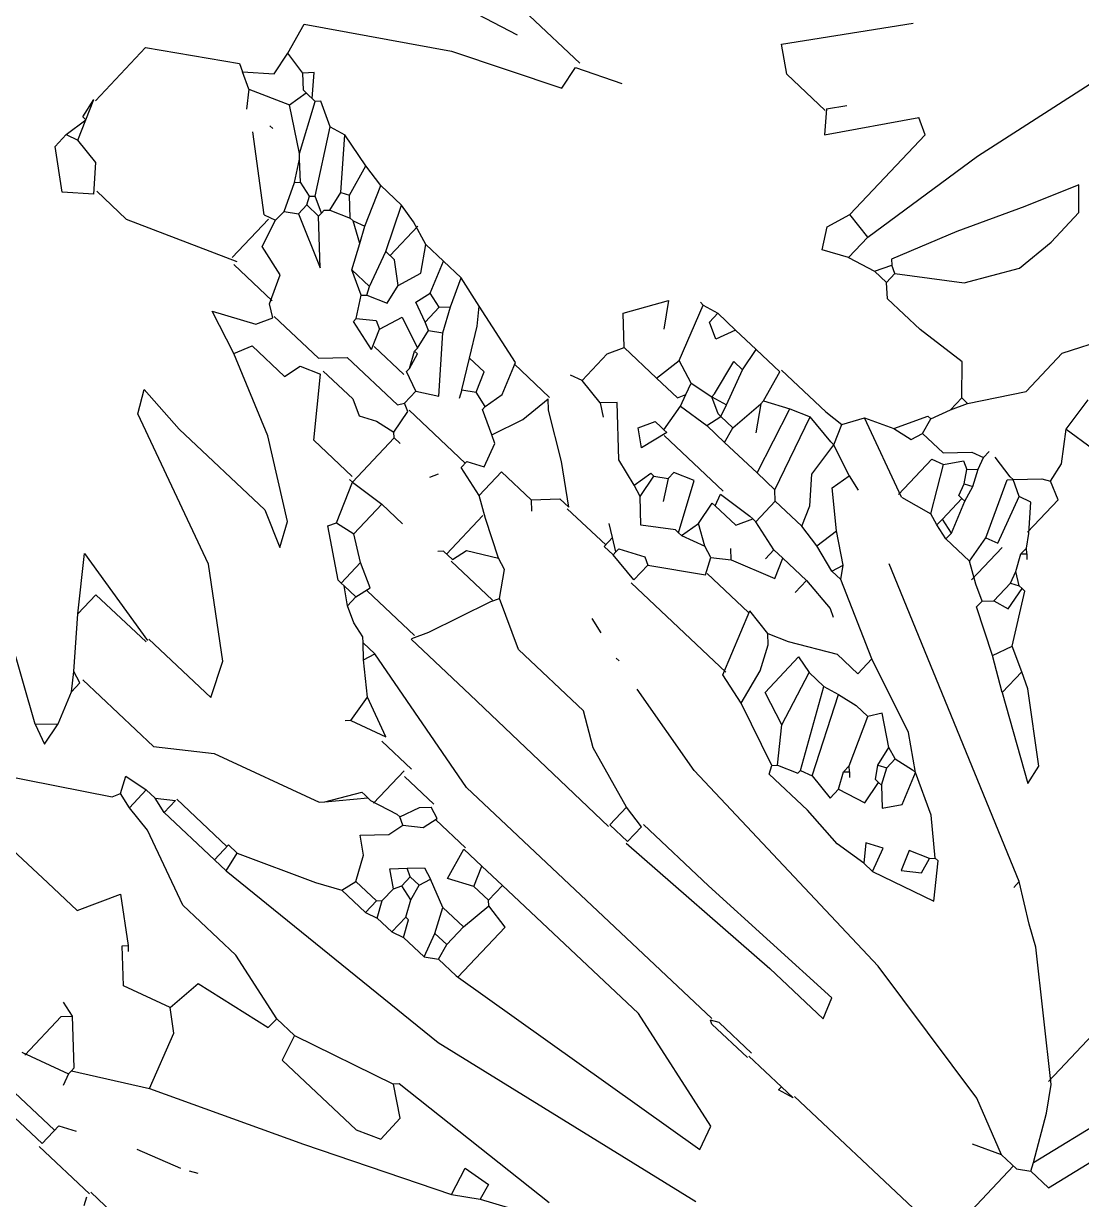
# Model space of a CAD drawing. Header units: metres. Extents: x 1769 to 3632, y 809 to 2652.
# Drawn here: x 2678.9239 to 2679.1363, y 1867.8553 to 1868.0913 of the extents above; entities that cross this region are included whole.
import ezdxf

# ---------------------------------------------------------------- set-up
doc = ezdxf.new("R2010")
doc.units = ezdxf.units.M
doc.header["$LTSCALE"] = 10
for name, color, linetype in [('A-GLAZ', 150, 'Continuous'), ('AG-FP-01$0$A-DOOR-1', 1, 'Continuous'), ('L-PLNT', 66, 'Continuous')]:
    doc.layers.add(name, color=color, linetype=linetype)
doc.styles.add('AG-FP-01$0$spa-fp01$0$WATG_Default', font='SIMPLEX.SHX', dxfattribs={"width": 0.8})

# ---------------------------------------------------------------- blocks, each defined once
blk = doc.blocks.new('GARRA DE LEON')
at = {"layer": 'L-PLNT', "color": 65, "linetype": 'Continuous'}
for p, q in [((1271.4549, 334.7153), (1271.5088, 334.9306)), ((1271.2313, 334.6615), (1271.3141, 334.7691)), ((1271.5502, 334.765), (1271.5253, 334.7112)), ((1271.5698, 334.7443), (1271.5502, 334.765)), ((1271.5698, 334.7029), (1271.5698, 334.7443)), ((1271.4301, 334.5786), (1271.4549, 334.7153)), ((1271.5253, 334.7112), (1271.4922, 334.6449)), ((1271.6558, 334.6283), (1271.6992, 334.707)), ((1271.3265, 334.6242), (1271.3845, 334.7029)), ((1271.4011, 334.6946), (1271.3845, 334.7029)), ((1271.4011, 334.6946), (1271.3845, 334.7029)), ((1271.4011, 334.5828), (1271.4011, 334.6946)), ((1271.5647, 334.6615), (1271.5698, 334.7029)), ((1271.2561, 334.6428), (1271.2313, 334.6615)), ((1271.31, 334.6449), (1271.3224, 334.6615)), ((1271.5336, 334.6118), (1271.5647, 334.6615)), ((1271.31, 334.6428), (1271.2561, 334.6428)), ((1271.31, 334.6449), (1271.3265, 334.6242)), ((1271.4922, 334.6449), (1271.4632, 334.5786)), ((1271.6558, 334.5745), (1271.6558, 334.6283)), ((1271.4756, 334.5704), (1271.5336, 334.6118)), ((1271.7117, 334.5745), (1271.7076, 334.6118)), ((1271.3928, 334.5579), (1271.4011, 334.5828)), ((1271.4301, 334.5786), (1271.4011, 334.5828)), ((1271.4301, 334.5497), (1271.4301, 334.5786)), ((1271.4591, 334.5579), (1271.4674, 334.5745)), ((1271.4632, 334.5786), (1271.4674, 334.5745)), ((1271.4756, 334.5704), (1271.4674, 334.5745)), ((1271.6206, 334.5248), (1271.6558, 334.5745)), ((1271.7117, 334.5745), (1271.7448, 334.5786)), ((1271.7324, 334.5455), (1271.7117, 334.5745)), ((1271.4756, 334.5579), (1271.4756, 334.5704)), ((1271.4052, 334.5372), (1271.3928, 334.5579)), ((1271.4301, 334.5497), (1271.4052, 334.5372)), ((1271.4301, 334.5497), (1271.4591, 334.5579)), ((1271.4756, 334.5579), (1271.4591, 334.5579)), ((1271.488, 334.5466), (1271.4756, 334.5579)), ((1271.5874, 334.5517), (1271.5336, 334.5466)), ((1271.6123, 334.5248), (1271.5874, 334.5517)), ((1271.5336, 334.5466), (1271.488, 334.5466)), ((1271.7365, 334.5248), (1271.7324, 334.5455)), ((1271.0946, 334.5), (1271.1402, 334.5207)), ((1271.6123, 334.5082), (1271.6206, 334.5248)), ((1271.6123, 334.5082), (1271.6123, 334.5248)), ((1271.6206, 334.5248), (1271.6123, 334.5248)), ((1271.7076, 334.5), (1271.7282, 334.5207)), ((1271.7282, 334.5207), (1271.7365, 334.5248)), ((1271.7552, 334.5165), (1271.7365, 334.5248)), ((1271.7552, 334.471), (1271.7552, 334.5165)), ((1271.0946, 334.5062), (1271.0242, 334.5062)), ((1271.604, 334.4875), (1271.6123, 334.5082)), ((1271.6703, 334.4958), (1271.6703, 334.5041)), ((1271.7034, 334.5), (1271.6786, 334.5041)), ((1271.0988, 334.4751), (1271.0946, 334.5)), ((1271.6371, 334.471), (1271.6578, 334.4917)), ((1271.6578, 334.4917), (1271.6703, 334.4958)), ((1271.6744, 334.4834), (1271.6703, 334.4958)), ((1271.7034, 334.4958), (1271.7076, 334.5)), ((1271.7076, 334.5), (1271.7034, 334.5)), ((1271.7282, 334.4378), (1271.7034, 334.4958)), ((1271.7241, 334.4917), (1271.7076, 334.5)), ((1271.7365, 334.4958), (1271.7241, 334.4917)), ((1271.7407, 334.442), (1271.7241, 334.4917)), ((1271.7572, 334.471), (1271.7365, 334.4958)), ((1270.8793, 334.442), (1271.0284, 334.4834)), ((1271.5833, 334.4544), (1271.5999, 334.4875)), ((1271.5999, 334.4875), (1271.604, 334.4875)), ((1271.6082, 334.471), (1271.604, 334.4875)), ((1271.6454, 334.4627), (1271.6578, 334.4793)), ((1271.6578, 334.4793), (1271.6661, 334.4751)), ((1271.6661, 334.4751), (1271.6744, 334.4834)), ((1271.6827, 334.4668), (1271.6744, 334.4834)), ((1270.9911, 334.4254), (1271.0988, 334.4751)), ((1271.604, 334.4586), (1271.6082, 334.471)), ((1271.6082, 334.471), (1271.6371, 334.471)), ((1271.6744, 334.4627), (1271.6661, 334.4751)), ((1271.6744, 334.4627), (1271.6827, 334.4668)), ((1271.6868, 334.4503), (1271.6827, 334.4668)), ((1271.7655, 334.4586), (1271.7572, 334.471)), ((1271.5543, 334.442), (1271.5833, 334.4544)), ((1271.5833, 334.4544), (1271.604, 334.4586)), ((1271.633, 334.4586), (1271.6454, 334.4627)), ((1271.633, 334.4089), (1271.633, 334.4586)), ((1271.6703, 334.4171), (1271.6454, 334.4627)), ((1271.6786, 334.4503), (1271.6744, 334.4627)), ((1271.7655, 334.4503), (1271.7655, 334.4586)), ((1271.7696, 334.4544), (1271.7655, 334.4586)), ((1271.7655, 334.4503), (1271.7696, 334.4544)), ((1271.7696, 334.4544), (1271.7738, 334.4503)), ((1271.5419, 334.4213), (1271.5543, 334.442)), ((1271.6371, 334.4089), (1271.5543, 334.442)), ((1271.6827, 334.4503), (1271.6786, 334.4503)), ((1271.6827, 334.4213), (1271.6827, 334.4503)), ((1271.6868, 334.4503), (1271.6827, 334.4503)), ((1271.6992, 334.4171), (1271.6868, 334.4503)), ((1271.7282, 334.4378), (1271.7407, 334.442)), ((1271.7469, 334.3964), (1271.7469, 334.442)), ((1271.7738, 334.4337), (1271.7655, 334.4503)), ((1271.7324, 334.4089), (1271.7282, 334.4378)), ((1271.778, 334.4213), (1271.7738, 334.4337)), ((1271.7862, 334.4254), (1271.7738, 334.4337)), ((1270.8627, 334.3426), (1270.9911, 334.4254)), ((1271.4591, 334.4192), (1271.5212, 334.4192)), ((1271.5212, 334.4192), (1271.5419, 334.4213)), ((1271.5502, 334.4006), (1271.5419, 334.4213)), ((1271.6992, 334.4171), (1271.6827, 334.4213)), ((1271.6827, 334.4171), (1271.6827, 334.4213)), ((1271.778, 334.4213), (1271.7862, 334.4254)), ((1271.778, 334.3964), (1271.778, 334.4213)), ((1271.7904, 334.4254), (1271.7862, 334.4254)), ((1271.7945, 334.4254), (1271.7904, 334.4254)), ((1271.7945, 334.4006), (1271.7904, 334.4254)), ((1271.8235, 334.3757), (1271.7945, 334.4254)), ((1271.3555, 334.413), (1271.3514, 334.413)), ((1271.3555, 334.413), (1271.3721, 334.4171)), ((1271.3763, 334.355), (1271.3555, 334.413)), ((1271.397, 334.4171), (1271.3721, 334.4171)), ((1271.3721, 334.4047), (1271.3721, 334.4171)), ((1271.397, 334.4171), (1271.3887, 334.3964)), ((1271.4259, 334.4171), (1271.397, 334.4171)), ((1271.4301, 334.3923), (1271.4259, 334.4171)), ((1271.4591, 334.4171), (1271.4259, 334.4171)), ((1271.4674, 334.384), (1271.4591, 334.4171)), ((1271.6371, 334.4089), (1271.6703, 334.4171)), ((1271.6827, 334.413), (1271.6703, 334.4171)), ((1271.6827, 334.413), (1271.6827, 334.4171)), ((1271.6992, 334.4089), (1271.6827, 334.413)), ((1271.6992, 334.4089), (1271.6992, 334.4171)), ((1271.7324, 334.4089), (1271.6992, 334.4089)), ((1271.7531, 334.3964), (1271.7324, 334.4089)), ((1271.3887, 334.3964), (1271.3721, 334.4047)), ((1271.4674, 334.384), (1271.4922, 334.3964)), ((1271.4922, 334.3964), (1271.5129, 334.4047)), ((1271.5129, 334.326), (1271.4922, 334.3964)), ((1271.5378, 334.326), (1271.5129, 334.4047)), ((1271.546, 334.4006), (1271.5129, 334.4047)), ((1271.5502, 334.4006), (1271.546, 334.4006)), ((1271.5543, 334.3633), (1271.5502, 334.4006)), ((1271.5833, 334.3882), (1271.5502, 334.4006)), ((1271.7696, 334.3882), (1271.7531, 334.3964)), ((1271.7696, 334.3882), (1271.778, 334.3964)), ((1271.778, 334.3964), (1271.7945, 334.4006)), ((1271.3017, 334.3509), (1271.3265, 334.3923)), ((1271.3265, 334.3923), (1271.3431, 334.3674)), ((1271.4259, 334.355), (1271.4177, 334.3923)), ((1271.4177, 334.3923), (1271.4301, 334.3923)), ((1271.4425, 334.355), (1271.4301, 334.3923)), ((1271.4674, 334.3799), (1271.4674, 334.384)), ((1271.5792, 334.3674), (1271.5833, 334.3882)), ((1271.5833, 334.3882), (1271.5999, 334.384)), ((1271.7696, 334.3799), (1271.7696, 334.3882)), ((1271.4632, 334.3426), (1271.4674, 334.3799)), ((1271.4674, 334.3799), (1271.4839, 334.355)), ((1271.8152, 334.355), (1271.7696, 334.3799)), ((1271.8152, 334.355), (1271.8235, 334.3757)), ((1271.8484, 334.3633), (1271.8235, 334.3757)), ((1271.575, 334.3385), (1271.5543, 334.3633)), ((1271.6123, 334.3385), (1271.5792, 334.3674)), ((1271.8649, 334.355), (1271.8484, 334.3633)), ((1271.8484, 334.3343), (1271.8484, 334.3633)), ((1271.3265, 334.326), (1271.3017, 334.3509)), ((1271.3721, 334.326), (1271.3763, 334.355)), ((1271.4011, 334.3467), (1271.3763, 334.355)), ((1271.4011, 334.3467), (1271.4259, 334.3509)), ((1271.4052, 334.3343), (1271.4011, 334.3467)), ((1271.4259, 334.3509), (1271.4425, 334.355)), ((1271.4259, 334.3509), (1271.4259, 334.355)), ((1271.4425, 334.3426), (1271.4259, 334.3509)), ((1271.4466, 334.3426), (1271.4425, 334.355)), ((1271.9933, 334.2059), (1271.6744, 334.3509)), ((1271.8484, 334.3343), (1271.8152, 334.355)), ((1271.927, 334.3053), (1271.8649, 334.355)), ((1270.871, 334.3095), (1270.8627, 334.3426)), ((1271.4011, 334.326), (1271.4052, 334.3343)), ((1271.4094, 334.3219), (1271.4052, 334.3343)), ((1271.4425, 334.326), (1271.4466, 334.3426)), ((1271.4466, 334.3426), (1271.4425, 334.3426)), ((1271.4632, 334.3426), (1271.4466, 334.3426)), ((1271.4674, 334.326), (1271.4632, 334.3426)), ((1271.5833, 334.3177), (1271.575, 334.3385)), ((1271.6082, 334.3136), (1271.6123, 334.3385)), ((1271.6413, 334.3177), (1271.6123, 334.3385)), ((1271.8484, 334.3343), (1271.9312, 334.2846)), ((1271.3183, 334.3095), (1271.3265, 334.326)), ((1271.3721, 334.326), (1271.3265, 334.326)), ((1271.3721, 334.326), (1271.4011, 334.326)), ((1271.4094, 334.3219), (1271.4425, 334.326)), ((1271.4135, 334.2929), (1271.4094, 334.3219)), ((1271.4674, 334.326), (1271.4425, 334.326)), ((1271.5129, 334.326), (1271.4674, 334.326)), ((1271.5378, 334.326), (1271.5129, 334.326)), ((1271.546, 334.3177), (1271.5378, 334.326)), ((1270.8752, 334.2846), (1270.871, 334.3095)), ((1270.8959, 334.3053), (1270.871, 334.3095)), ((1270.9041, 334.3136), (1270.8959, 334.3053)), ((1270.9207, 334.2929), (1270.9041, 334.3136)), ((1271.3183, 334.2722), (1271.3183, 334.3095)), ((1271.546, 334.2888), (1271.546, 334.3177)), ((1271.5833, 334.3177), (1271.546, 334.3177)), ((1271.6082, 334.3136), (1271.5833, 334.3177)), ((1271.6371, 334.3053), (1271.6082, 334.3136)), ((1271.6371, 334.3053), (1271.6413, 334.3177)), ((1271.6496, 334.3053), (1271.6413, 334.3177)), ((1270.9083, 334.2929), (1270.8959, 334.3053)), ((1271.6496, 334.3053), (1271.6371, 334.3053)), ((1271.7282, 334.2681), (1271.6496, 334.3053)), ((1271.9312, 334.2846), (1271.927, 334.3053)), ((1270.9083, 334.2722), (1270.9124, 334.2929)), ((1270.9124, 334.2929), (1270.9083, 334.2929)), ((1270.9166, 334.2929), (1270.9124, 334.2929)), ((1270.9207, 334.2929), (1270.9166, 334.2929)), ((1270.9249, 334.2929), (1270.9207, 334.2929)), ((1270.929, 334.297), (1270.9249, 334.2929)), ((1270.9497, 334.2432), (1270.9249, 334.2929)), ((1270.9538, 334.2846), (1270.929, 334.297)), ((1270.9538, 334.2846), (1270.9704, 334.2888)), ((1271.0077, 334.2432), (1270.9704, 334.2888)), ((1271.0077, 334.2805), (1270.9704, 334.2888)), ((1271.3928, 334.2763), (1271.4011, 334.2929)), ((1271.4011, 334.2929), (1271.4094, 334.2929)), ((1271.4177, 334.2929), (1271.4094, 334.2639)), ((1271.4135, 334.2929), (1271.4094, 334.2929)), ((1271.4177, 334.2929), (1271.4135, 334.2929)), ((1271.5005, 334.2888), (1271.4177, 334.2888)), ((1271.5005, 334.2846), (1271.5378, 334.2888)), ((1271.5336, 334.2722), (1271.5419, 334.2888)), ((1271.5419, 334.2888), (1271.5378, 334.2888)), ((1271.546, 334.2888), (1271.5419, 334.2888)), ((1271.5792, 334.2805), (1271.546, 334.2888)), ((1270.8503, 334.2639), (1270.8752, 334.2846)), ((1270.9911, 334.2225), (1270.9538, 334.2846)), ((1271.0159, 334.2474), (1271.0077, 334.2805)), ((1271.0325, 334.2763), (1271.0077, 334.2805)), ((1271.0491, 334.2349), (1271.0325, 334.2763)), ((1271.0615, 334.2763), (1271.0325, 334.2763)), ((1271.0822, 334.2308), (1271.0615, 334.2763)), ((1271.0822, 334.2722), (1271.0615, 334.2763)), ((1271.3597, 334.2805), (1271.3473, 334.2681)), ((1271.4011, 334.2391), (1271.3597, 334.2805)), ((1271.4094, 334.2639), (1271.3928, 334.2763)), ((1271.4715, 334.2763), (1271.4508, 334.2681)), ((1271.4963, 334.2266), (1271.4715, 334.2763)), ((1271.5046, 334.2722), (1271.5005, 334.2846)), ((1271.5792, 334.2805), (1271.5792, 334.2681)), ((1271.5916, 334.2805), (1271.5792, 334.2805)), ((1271.5999, 334.2598), (1271.5916, 334.2805)), ((1271.6247, 334.2805), (1271.5916, 334.2805)), ((1271.6247, 334.2805), (1271.6247, 334.2639)), ((1271.6247, 334.2805), (1271.662, 334.2763)), ((1271.662, 334.2763), (1271.6703, 334.2722)), ((1270.7613, 334.2142), (1270.842, 334.2681)), ((1270.842, 334.2681), (1270.8503, 334.2639)), ((1270.8669, 334.2556), (1270.8503, 334.2639)), ((1270.8669, 334.2556), (1270.9083, 334.2722)), ((1270.9497, 334.2432), (1270.9083, 334.2722)), ((1271.1071, 334.2639), (1271.0822, 334.2722)), ((1271.0884, 334.2308), (1271.0884, 334.2722)), ((1271.1236, 334.2391), (1271.1071, 334.2639)), ((1271.1319, 334.2639), (1271.1071, 334.2639)), ((1271.1443, 334.2308), (1271.1319, 334.2639)), ((1271.1568, 334.2639), (1271.1319, 334.2639)), ((1271.1692, 334.2349), (1271.1568, 334.2639)), ((1271.1899, 334.2556), (1271.1568, 334.2639)), ((1271.3183, 334.2722), (1271.3059, 334.2681)), ((1271.3473, 334.2681), (1271.3183, 334.2722)), ((1271.3473, 334.2681), (1271.3597, 334.2598)), ((1271.4508, 334.2681), (1271.4508, 334.2598)), ((1271.5046, 334.2474), (1271.5005, 334.2722)), ((1271.5005, 334.2722), (1271.5046, 334.2722)), ((1271.5046, 334.2722), (1271.5336, 334.2722)), ((1271.8069, 334.2391), (1271.7282, 334.2681)), ((1271.7282, 334.2474), (1271.7282, 334.2681)), ((1270.8669, 334.2556), (1270.8793, 334.2391)), ((1271.2561, 334.2391), (1271.1899, 334.2556)), ((1271.2023, 334.2391), (1271.1899, 334.2556)), ((1271.4301, 334.2308), (1271.4342, 334.2515)), ((1271.4342, 334.2515), (1271.4384, 334.2515)), ((1271.4384, 334.2515), (1271.4508, 334.2598)), ((1271.4425, 334.2266), (1271.4384, 334.2515)), ((1271.4508, 334.2598), (1271.4632, 334.2391)), ((1271.5543, 334.2432), (1271.546, 334.2515)), ((1271.5543, 334.2432), (1271.5999, 334.2598)), ((1270.9124, 334.2432), (1270.9083, 334.2432)), ((1270.9538, 334.2391), (1270.9497, 334.2432)), ((1270.9663, 334.2184), (1270.9538, 334.2391)), ((1270.9704, 334.2225), (1270.9538, 334.2391)), ((1271.0077, 334.2432), (1271.0159, 334.2474)), ((1271.0118, 334.2225), (1271.0077, 334.2432)), ((1271.0325, 334.2308), (1271.0159, 334.2474)), ((1271.1153, 334.2142), (1271.1236, 334.2391)), ((1271.2189, 334.2101), (1271.2023, 334.2391)), ((1271.2686, 334.2059), (1271.2561, 334.2391)), ((1271.4301, 334.2308), (1271.4011, 334.2391)), ((1271.5005, 334.2266), (1271.5046, 334.2474)), ((1271.5253, 334.2349), (1271.5046, 334.2474)), ((1271.5378, 334.2308), (1271.5543, 334.2432)), ((1271.6537, 334.2225), (1271.6992, 334.2474)), ((1271.6992, 334.2474), (1271.7282, 334.2474)), ((1271.8401, 334.2142), (1271.8069, 334.2391)), ((1270.9663, 334.1728), (1270.9, 334.2266)), ((1271.0118, 334.2225), (1271.0325, 334.2308)), ((1271.0367, 334.2308), (1271.0325, 334.2308)), ((1271.0367, 334.2308), (1271.0491, 334.2349)), ((1271.0574, 334.2184), (1271.0367, 334.2308)), ((1271.0574, 334.2184), (1271.0491, 334.2349)), ((1271.0946, 334.1935), (1271.0822, 334.2308)), ((1271.0946, 334.2308), (1271.0822, 334.2308)), ((1271.1153, 334.2142), (1271.0946, 334.2308)), ((1271.1402, 334.2142), (1271.1443, 334.2308)), ((1271.1609, 334.2266), (1271.1443, 334.2308)), ((1271.1609, 334.2266), (1271.1692, 334.2349)), ((1271.1609, 334.2059), (1271.1609, 334.2266)), ((1271.1816, 334.2101), (1271.1692, 334.2349)), ((1271.3059, 334.237), (1271.2561, 334.237)), ((1271.3017, 334.2018), (1271.3059, 334.2349)), ((1271.3141, 334.2266), (1271.3059, 334.2349)), ((1271.3597, 334.1977), (1271.3141, 334.2266)), ((1271.4425, 334.2266), (1271.4301, 334.2308)), ((1271.4632, 334.2059), (1271.4425, 334.2266)), ((1271.4922, 334.2266), (1271.4632, 334.2059)), ((1271.4963, 334.2266), (1271.4922, 334.2266)), ((1271.5005, 334.2266), (1271.4963, 334.2266)), ((1271.5005, 334.2266), (1271.5253, 334.2349)), ((1271.5378, 334.2308), (1271.5253, 334.2349)), ((1271.546, 334.2142), (1271.5378, 334.2308)), ((1271.7738, 334.2349), (1271.7655, 334.2225)), ((1271.8028, 334.2142), (1271.7738, 334.2349)), ((1270.7613, 334.1397), (1270.7613, 334.2142)), ((1270.9663, 334.2184), (1270.9704, 334.2225)), ((1270.9787, 334.1894), (1270.9663, 334.2184)), ((1270.987, 334.2184), (1270.9704, 334.2225)), ((1270.987, 334.2184), (1270.9911, 334.2225)), ((1270.9911, 334.2101), (1270.987, 334.2184)), ((1271.0077, 334.2142), (1270.9911, 334.2225)), ((1271.0077, 334.2184), (1271.0118, 334.2225)), ((1271.0077, 334.2142), (1271.0077, 334.2184)), ((1271.0077, 334.2101), (1271.0077, 334.2142)), ((1271.0698, 334.1935), (1271.0574, 334.2184)), ((1271.1195, 334.1935), (1271.1153, 334.2142)), ((1271.1609, 334.2059), (1271.1402, 334.2142)), ((1271.4963, 334.1811), (1271.546, 334.2142)), ((1271.546, 334.2163), (1271.604, 334.2163)), ((1271.6288, 334.1521), (1271.604, 334.2184)), ((1271.633, 334.2142), (1271.604, 334.2184)), ((1271.633, 334.2142), (1271.6537, 334.2225)), ((1271.6413, 334.2059), (1271.633, 334.2142)), ((1271.6723, 334.1687), (1271.6723, 334.2184)), ((1271.6723, 334.2184), (1271.691, 334.2142)), ((1271.7076, 334.1562), (1271.691, 334.2142)), ((1271.7117, 334.2142), (1271.691, 334.2142)), ((1271.7117, 334.2142), (1271.7282, 334.2184)), ((1271.7531, 334.1355), (1271.7117, 334.2142)), ((1271.7282, 334.2184), (1271.749, 334.2225)), ((1271.7655, 334.1397), (1271.7282, 334.2184)), ((1271.749, 334.2225), (1271.7655, 334.2225)), ((1271.7862, 334.1728), (1271.7655, 334.2225)), ((1271.8069, 334.1935), (1271.8028, 334.2142)), ((1271.8152, 334.2101), (1271.8028, 334.2142)), ((1271.8152, 334.2101), (1271.8359, 334.2142)), ((1271.8359, 334.2142), (1271.8401, 334.2142)), ((1271.8815, 334.1935), (1271.8401, 334.2142)), ((1271.8525, 334.1811), (1271.8401, 334.2142)), ((1270.9911, 334.1977), (1270.9911, 334.2101)), ((1271.0077, 334.2101), (1270.9911, 334.2101)), ((1271.0449, 334.1728), (1271.0077, 334.2101)), ((1271.1692, 334.2018), (1271.1609, 334.2059)), ((1271.1692, 334.2018), (1271.1816, 334.2101)), ((1271.1733, 334.1811), (1271.1692, 334.2018)), ((1271.223, 334.1604), (1271.1816, 334.2101)), ((1271.2354, 334.1811), (1271.2189, 334.2101)), ((1271.2396, 334.2101), (1271.2189, 334.2101)), ((1271.2479, 334.1894), (1271.2396, 334.2101)), ((1271.2644, 334.1852), (1271.2686, 334.2059)), ((1271.2893, 334.1687), (1271.3017, 334.2018)), ((1271.6537, 334.1811), (1271.6413, 334.2059)), ((1271.8152, 334.1977), (1271.8152, 334.2101)), ((1272.0305, 334.1811), (1271.9933, 334.2059)), ((1271.9933, 334.2059), (1271.9933, 334.1977)), ((1270.9787, 334.1894), (1270.9911, 334.1977)), ((1270.9911, 334.1977), (1271.0449, 334.1728)), ((1271.0946, 334.1811), (1271.0698, 334.1935)), ((1271.0946, 334.1935), (1271.0698, 334.1935)), ((1271.0988, 334.1852), (1271.0946, 334.1935)), ((1271.0988, 334.1852), (1271.1195, 334.1935)), ((1271.1319, 334.1687), (1271.1402, 334.1935)), ((1271.1402, 334.1935), (1271.1733, 334.1811)), ((1271.397, 334.1687), (1271.3597, 334.1977)), ((1271.8069, 334.1935), (1271.8152, 334.1977)), ((1271.8152, 334.1811), (1271.8069, 334.1935)), ((1271.8235, 334.1811), (1271.8152, 334.1977)), ((1271.9146, 334.1645), (1271.8815, 334.1935)), ((1270.9787, 334.1769), (1270.9787, 334.1894)), ((1271.0946, 334.1811), (1271.0988, 334.1852)), ((1271.1071, 334.1604), (1271.0946, 334.1811)), ((1271.1733, 334.1769), (1271.1733, 334.1811)), ((1271.2354, 334.1811), (1271.2479, 334.1894)), ((1271.2354, 334.1811), (1271.2396, 334.1728)), ((1271.2644, 334.1852), (1271.2479, 334.1894)), ((1271.2644, 334.1811), (1271.2644, 334.1852)), ((1271.2893, 334.1687), (1271.2644, 334.1811)), ((1271.4508, 334.1769), (1271.4384, 334.1852)), ((1271.4632, 334.1728), (1271.488, 334.1852)), ((1271.488, 334.1852), (1271.4963, 334.1811)), ((1271.4963, 334.1604), (1271.4963, 334.1811)), ((1271.662, 334.1438), (1271.6537, 334.1811)), ((1271.8194, 334.1811), (1271.8152, 334.1811)), ((1271.8235, 334.1562), (1271.8194, 334.1811)), ((1271.8235, 334.1811), (1271.8194, 334.1811)), ((1271.8235, 334.1811), (1271.8401, 334.1645)), ((1271.8401, 334.1645), (1271.8525, 334.1811)), ((1272.0513, 334.1687), (1272.0305, 334.1811)), ((1272.0513, 334.1687), (1272.0305, 334.1811)), ((1270.9663, 334.1728), (1270.9787, 334.1769)), ((1270.9725, 334.119), (1270.9725, 334.1728)), ((1270.987, 334.148), (1270.9787, 334.1769)), ((1271.1071, 334.1604), (1271.1236, 334.1728)), ((1271.1236, 334.1728), (1271.1319, 334.1687)), ((1271.1402, 334.148), (1271.1319, 334.1687)), ((1271.1774, 334.1769), (1271.1733, 334.1769)), ((1271.1816, 334.1604), (1271.1733, 334.1769)), ((1271.1816, 334.1604), (1271.1774, 334.1769)), ((1271.2976, 334.1645), (1271.2893, 334.1687)), ((1271.3638, 334.148), (1271.3845, 334.1687)), ((1271.3845, 334.1687), (1271.397, 334.1687)), ((1271.4508, 334.1666), (1271.397, 334.1666)), ((1271.4508, 334.1645), (1271.4508, 334.1769)), ((1271.4632, 334.1687), (1271.4508, 334.1769)), ((1271.4632, 334.1687), (1271.4632, 334.1728)), ((1271.4632, 334.1645), (1271.4632, 334.1687)), ((1271.7076, 334.1562), (1271.6723, 334.1687)), ((1271.7862, 334.1645), (1271.7862, 334.1728)), ((1271.7904, 334.1687), (1271.7862, 334.1728)), ((1271.7862, 334.1645), (1271.7904, 334.1687)), ((1271.7904, 334.1687), (1271.7945, 334.1645)), ((1272.1589, 334.0776), (1272.0513, 334.1687)), ((1271.1071, 334.1562), (1271.1071, 334.1604)), ((1271.1402, 334.148), (1271.1071, 334.1562)), ((1271.1816, 334.1562), (1271.1816, 334.1604)), ((1271.2023, 334.148), (1271.1816, 334.1562)), ((1271.2023, 334.148), (1271.223, 334.1604)), ((1271.3059, 334.1397), (1271.2976, 334.1645)), ((1271.4632, 334.1645), (1271.4508, 334.1645)), ((1271.4963, 334.1604), (1271.4632, 334.1645)), ((1271.6288, 334.1562), (1271.4963, 334.1562)), ((1271.7324, 334.1231), (1271.7076, 334.1562)), ((1271.7945, 334.148), (1271.7862, 334.1645)), ((1271.7945, 334.148), (1271.8235, 334.1562)), ((1271.9105, 334.1604), (1271.8898, 334.1521)), ((1271.9105, 334.1604), (1271.9146, 334.1645)), ((1271.9146, 334.1438), (1271.9105, 334.1604)), ((1271.9187, 334.1645), (1271.9146, 334.1645)), ((1271.9436, 334.1314), (1271.9187, 334.1645)), ((1271.0201, 334.1397), (1270.987, 334.148)), ((1271.1402, 334.1521), (1271.1816, 334.1521)), ((1271.2023, 334.1314), (1271.2023, 334.148)), ((1271.3224, 334.1148), (1271.3224, 334.148)), ((1271.3224, 334.148), (1271.3638, 334.148)), ((1271.3638, 334.148), (1271.3721, 334.1397)), ((1271.662, 334.1438), (1271.6288, 334.1521)), ((1271.7282, 334.119), (1271.662, 334.1438)), ((1271.7945, 334.1355), (1271.7945, 334.148)), ((1271.8898, 334.1521), (1271.898, 334.1314)), ((1271.898, 334.1314), (1271.9146, 334.1438)), ((1272.1548, 334.0776), (1272.1548, 334.1438)), ((1270.7675, 334.119), (1270.7592, 334.1397)), ((1270.7633, 334.119), (1270.7592, 334.1397)), ((1271.0325, 334.1107), (1271.0201, 334.1397)), ((1271.1982, 334.1252), (1271.2023, 334.1314)), ((1271.2106, 334.1273), (1271.2023, 334.1314)), ((1271.2893, 334.1314), (1271.3059, 334.1397)), ((1271.2893, 334.1231), (1271.2893, 334.1314)), ((1271.7324, 334.1231), (1271.7531, 334.1314)), ((1271.7531, 334.1355), (1271.7655, 334.1397)), ((1271.7531, 334.1314), (1271.7531, 334.1355)), ((1271.7655, 334.1397), (1271.7945, 334.1355)), ((1271.869, 334.1355), (1271.8525, 334.1273)), ((1271.8773, 334.1107), (1271.869, 334.1355)), ((1271.8773, 334.1107), (1271.9436, 334.1314)), ((1270.7633, 334.0941), (1270.7675, 334.119)), ((1270.7675, 334.119), (1270.7633, 334.119)), ((1270.7758, 334.0983), (1270.7675, 334.119)), ((1270.8669, 334.0734), (1270.9787, 334.119)), ((1271.1071, 334.1045), (1271.1278, 334.1252)), ((1271.1278, 334.1252), (1271.1982, 334.1252)), ((1271.2106, 334.1293), (1271.2893, 334.1293)), ((1271.2147, 334.1024), (1271.2106, 334.1273)), ((1271.3224, 334.1148), (1271.2893, 334.1231)), ((1271.7282, 334.119), (1271.7324, 334.1231)), ((1271.7324, 334.1107), (1271.7282, 334.119)), ((1271.8525, 334.1273), (1271.8649, 334.1107)), ((1272.2293, 333.9989), (1272.2625, 334.1231)), ((1271.0325, 334.1148), (1270.9787, 334.1148)), ((1271.0449, 334.1024), (1271.0325, 334.1107)), ((1271.3431, 334.1024), (1271.3224, 334.1148)), ((1271.7862, 334.1107), (1271.7324, 334.1107)), ((1271.8318, 334.1066), (1271.7862, 334.1107)), ((1271.8649, 334.1107), (1271.8318, 334.1066)), ((1271.8773, 334.1107), (1271.8649, 334.1107)), ((1270.7633, 334.0941), (1270.7758, 334.0983)), ((1270.7633, 334.0776), (1270.7633, 334.0941)), ((1270.8047, 334.0941), (1270.7758, 334.0983)), ((1270.8255, 334.0693), (1270.8047, 334.0941)), ((1271.0367, 334.0858), (1271.0449, 334.1024)), ((1271.0449, 334.1045), (1271.1071, 334.1045)), ((1271.0988, 334.0858), (1271.1195, 334.0941)), ((1271.1195, 334.0983), (1271.1609, 334.0983)), ((1271.1609, 334.0403), (1271.1195, 334.0941)), ((1271.1609, 334.0983), (1271.1774, 334.09)), ((1271.1774, 334.09), (1271.194, 334.0983)), ((1271.194, 334.0983), (1271.2147, 334.1024)), ((1271.2189, 334.0983), (1271.2147, 334.1024)), ((1271.2189, 334.0361), (1271.2189, 334.0983)), ((1271.2189, 334.0983), (1271.2272, 334.0983)), ((1271.2727, 334.0941), (1271.2769, 334.1024)), ((1271.339, 334.0486), (1271.339, 334.1024)), ((1271.3804, 334.0817), (1271.3431, 334.1024)), ((1271.5088, 334.0983), (1271.4922, 334.1024)), ((1272.2003, 334.0072), (1272.2252, 334.0983)), ((1270.9953, 334.0651), (1271.0367, 334.0858)), ((1271.0946, 334.0672), (1271.0988, 334.0858)), ((1271.3514, 334.0651), (1271.3804, 334.0817)), ((1271.3928, 334.0776), (1271.3804, 334.0817)), ((1271.5419, 334.09), (1271.5378, 334.09)), ((1271.6744, 334.061), (1271.575, 334.0817)), ((1270.8006, 334.0486), (1270.7633, 334.0776)), ((1270.8255, 334.0734), (1270.8669, 334.0734)), ((1271.4094, 334.0527), (1271.3928, 334.0776)), ((1272.1755, 334.0527), (1272.1589, 334.0776)), ((1270.8255, 334.0693), (1270.8006, 334.0486)), ((1271.0408, 334.0486), (1270.9953, 334.0651)), ((1271.0408, 334.0486), (1271.0491, 334.0672)), ((1271.0491, 334.0672), (1271.0946, 334.0672)), ((1271.3473, 334.0486), (1271.3514, 334.0651)), ((1271.9477, 334.0444), (1271.6744, 334.061)), ((1271.1236, 334.0113), (1271.0408, 334.0486)), ((1271.3348, 334.0486), (1271.3307, 334.0444)), ((1271.3473, 334.0486), (1271.3348, 334.0486)), ((1271.4052, 334.0465), (1271.3473, 334.0465)), ((1271.4052, 334.0444), (1271.4094, 334.0527)), ((1271.4591, 334.0279), (1271.4094, 334.0527)), ((1272.2003, 334.0072), (1272.1755, 334.0527)), ((1271.2147, 334.0403), (1271.1609, 334.0403)), ((1271.2189, 334.0361), (1271.2147, 334.0361)), ((1271.2189, 334.0361), (1271.2561, 334.0403)), ((1271.2354, 333.9947), (1271.2189, 334.0361)), ((1271.2561, 333.9989), (1271.2561, 334.0403)), ((1271.2561, 334.0403), (1271.2851, 334.0403)), ((1271.3804, 333.9782), (1271.4052, 334.0444)), ((1272.1134, 334.0154), (1271.9477, 334.0444)), ((1271.5502, 334.0279), (1271.4591, 334.0279)), ((1271.5833, 334.0072), (1271.5502, 334.0279)), ((1271.1982, 333.9616), (1271.1236, 334.0113)), ((1272.1713, 333.9906), (1272.1134, 334.0154)), ((1271.2354, 333.9947), (1271.2561, 333.9989)), ((1271.281, 333.9823), (1271.2561, 333.9989)), ((1271.6496, 333.9865), (1271.5833, 334.0072)), ((1272.1921, 333.9906), (1272.2045, 333.9989)), ((1272.2045, 333.9989), (1272.2003, 334.0072)), ((1272.2045, 333.9989), (1272.2293, 333.9989)), ((1271.2313, 333.9865), (1271.2354, 333.9947)), ((1271.2769, 333.9533), (1271.2313, 333.9865)), ((1271.6744, 333.9823), (1271.6496, 333.9865)), ((1271.6496, 333.9616), (1271.6496, 333.9865)), ((1271.9353, 333.9885), (1271.7655, 333.9854)), ((1271.9436, 333.9668), (1271.9353, 333.9885)), ((1272.1713, 333.9906), (1272.1423, 333.9782)), ((1272.1921, 333.9906), (1272.1713, 333.9906)), ((1272.1879, 333.9119), (1272.1879, 333.9906)), ((1271.281, 333.9533), (1271.281, 333.9823)), ((1271.3059, 333.9699), (1271.281, 333.9823)), ((1271.3721, 333.9616), (1271.3804, 333.9782)), ((1271.7655, 333.9854), (1271.6744, 333.9854)), ((1271.6744, 333.9616), (1271.6744, 333.9823)), ((1271.2106, 333.9368), (1271.1982, 333.9616)), ((1271.3017, 333.9533), (1271.3059, 333.9699)), ((1271.3721, 333.9657), (1271.3059, 333.9657)), ((1271.6744, 333.9616), (1271.6496, 333.9616)), ((1271.6744, 333.9595), (1271.869, 333.9668)), ((1271.869, 333.9668), (1271.9436, 333.9668)), ((1271.0118, 333.9368), (1270.9994, 333.9595)), ((1270.9994, 333.9595), (1271.0532, 333.9544)), ((1271.0532, 333.9544), (1271.1733, 333.9544)), ((1271.1733, 333.9544), (1271.2106, 333.9368)), ((1271.281, 333.9533), (1271.2769, 333.9533)), ((1271.2851, 333.9533), (1271.281, 333.9533)), ((1271.3017, 333.9409), (1271.2851, 333.9533)), ((1271.3017, 333.9533), (1271.2851, 333.9533)), ((1271.3017, 333.9409), (1271.3017, 333.9533)), ((1271.4549, 333.9606), (1271.3721, 333.9606)), ((1271.6496, 333.9595), (1271.4549, 333.9606)), ((1271.3183, 333.9326), (1271.3017, 333.9409)), ((1271.1692, 333.8746), (1271.0118, 333.9368)), ((1271.3348, 333.9285), (1271.3183, 333.9326)), ((1271.3348, 333.9285), (1271.3183, 333.9326)), ((1271.339, 333.9243), (1271.3348, 333.9285)), ((1271.3514, 333.9119), (1271.339, 333.9243)), ((1271.3555, 333.9243), (1271.339, 333.9243)), ((1271.3514, 333.9119), (1271.3555, 333.9243)), ((1271.517, 333.8891), (1271.3555, 333.9243)), ((1271.3804, 333.8871), (1271.3514, 333.9119)), ((1271.869, 333.8912), (1271.8608, 333.8871)), ((1271.9146, 333.8912), (1271.869, 333.8912)), ((1271.4218, 333.8705), (1271.3804, 333.8871)), ((1271.3845, 333.8581), (1271.3804, 333.8871)), ((1271.8608, 333.8891), (1271.517, 333.8891)), ((1271.8649, 333.885), (1271.8608, 333.8871)), ((1271.9146, 333.885), (1271.8649, 333.885)), ((1271.9601, 333.8871), (1271.9146, 333.8871)), ((1271.9767, 333.8871), (1271.9601, 333.8871)), ((1271.9767, 333.8871), (1271.9601, 333.8829)), ((1271.9601, 333.8829), (1271.9601, 333.8871)), ((1271.9767, 333.8891), (1272.1423, 333.8891)), ((1271.2479, 333.8125), (1271.1692, 333.8746)), ((1271.3845, 333.8581), (1271.4218, 333.8705)), ((1271.3845, 333.8581), (1271.3804, 333.8539)), ((1271.4632, 333.8643), (1271.4218, 333.8643)), ((1271.4591, 333.8125), (1271.4591, 333.8581)), ((1271.5046, 333.8539), (1271.4632, 333.8539)), ((1271.4963, 333.8415), (1271.5046, 333.8498)), ((1271.517, 333.8457), (1271.5046, 333.8498)), ((1271.5129, 333.8291), (1271.517, 333.8457)), ((1271.5584, 333.8436), (1271.517, 333.8436)), ((1271.488, 333.8208), (1271.4963, 333.8415)), ((1271.5667, 333.8084), (1271.5584, 333.8415)), ((1271.5833, 333.8415), (1271.5584, 333.8415)), ((1271.5916, 333.8208), (1271.5833, 333.8415)), ((1271.6123, 333.8415), (1271.5833, 333.8415)), ((1271.6992, 333.8415), (1271.6123, 333.8415)), ((1271.6123, 333.8208), (1271.6123, 333.8415)), ((1271.8028, 333.8415), (1271.6992, 333.8415)), ((1271.9353, 333.8084), (1271.8028, 333.8415)), ((1271.4549, 333.8125), (1271.4839, 333.8208)), ((1271.4839, 333.8208), (1271.488, 333.8208)), ((1271.4963, 333.8167), (1271.488, 333.8208)), ((1271.4963, 333.8167), (1271.5129, 333.8291)), ((1271.5916, 333.8208), (1271.5667, 333.8084)), ((1271.6123, 333.8208), (1271.5916, 333.8208)), ((1271.6164, 333.8167), (1271.6123, 333.8208)), ((1271.2644, 333.7773), (1271.2479, 333.8125)), ((1271.4218, 333.7794), (1271.4508, 333.8125)), ((1271.4218, 333.7794), (1271.4425, 333.8125)), ((1271.4425, 333.8125), (1271.4466, 333.8125)), ((1271.4508, 333.8125), (1271.4466, 333.8125)), ((1271.4549, 333.8125), (1271.4508, 333.8125)), ((1271.4922, 333.8001), (1271.4963, 333.8167)), ((1271.6123, 333.7835), (1271.6164, 333.8167)), ((1271.6433, 333.8125), (1271.6164, 333.8167)), ((1271.6433, 333.7421), (1271.6433, 333.8125)), ((1271.9436, 333.7835), (1271.9353, 333.8084)), ((1271.0698, 333.796), (1271.1774, 333.7753)), ((1271.1071, 333.7463), (1271.0698, 333.796)), ((1271.4715, 333.7794), (1271.4922, 333.8001)), ((1271.5295, 333.7877), (1271.5419, 333.8001)), ((1271.5419, 333.8001), (1271.5543, 333.796)), ((1271.5502, 333.7835), (1271.5543, 333.796)), ((1271.5833, 333.7835), (1271.5543, 333.796)), ((1271.517, 333.7753), (1271.5295, 333.7877)), ((1271.5378, 333.7835), (1271.5295, 333.7877)), ((1271.5378, 333.7711), (1271.5378, 333.7835)), ((1271.5502, 333.7835), (1271.5378, 333.7835)), ((1271.5543, 333.767), (1271.5502, 333.7835)), ((1271.5957, 333.7587), (1271.5833, 333.7835)), ((1271.6123, 333.7835), (1271.5833, 333.7835)), ((1271.6123, 333.7587), (1271.6123, 333.7835)), ((1271.6413, 333.7421), (1271.9436, 333.7835)), ((1271.1071, 333.7732), (1271.1774, 333.7732)), ((1271.1071, 333.7463), (1271.1071, 333.7732)), ((1271.1774, 333.7773), (1271.2644, 333.7773)), ((1271.3059, 333.738), (1271.4177, 333.7753)), ((1271.4177, 333.7753), (1271.4218, 333.7794)), ((1271.488, 333.767), (1271.4715, 333.7794)), ((1271.5336, 333.7628), (1271.517, 333.7753)), ((1271.5336, 333.7628), (1271.5378, 333.7711)), ((1271.5543, 333.767), (1271.5378, 333.7711)), ((1271.5005, 333.7421), (1271.488, 333.767)), ((1271.5336, 333.7463), (1271.5336, 333.7628)), ((1271.5626, 333.7504), (1271.5543, 333.767)), ((1271.604, 333.7338), (1271.5957, 333.7587)), ((1271.6123, 333.7587), (1271.5957, 333.7587)), ((1271.6164, 333.7421), (1271.6123, 333.7587)), ((1271.1443, 333.7007), (1271.1071, 333.7463)), ((1271.5295, 333.7421), (1271.5336, 333.7463)), ((1271.5419, 333.7297), (1271.5336, 333.7463)), ((1271.5626, 333.7297), (1271.5626, 333.7504)), ((1271.5667, 333.7504), (1271.5626, 333.7504)), ((1271.575, 333.7338), (1271.5667, 333.7504)), ((1271.2561, 333.7007), (1271.3059, 333.738)), ((1271.4963, 333.7256), (1271.5005, 333.7421)), ((1271.5295, 333.7421), (1271.5005, 333.7421)), ((1271.5295, 333.7256), (1271.5295, 333.7421)), ((1271.5626, 333.7297), (1271.575, 333.7338)), ((1271.604, 333.7338), (1271.575, 333.7338)), ((1271.604, 333.7338), (1271.6164, 333.7421)), ((1271.6413, 333.7421), (1271.6164, 333.7421)), ((1271.6744, 333.68), (1271.9767, 333.7421)), ((1271.4715, 333.7131), (1271.4963, 333.7256)), ((1271.5295, 333.7256), (1271.4963, 333.7256)), ((1271.5295, 333.7256), (1271.5419, 333.7297)), ((1271.5626, 333.7297), (1271.5419, 333.7297)), ((1271.1526, 333.6345), (1271.0201, 333.7131)), ((1271.3928, 333.68), (1271.4715, 333.7131)), ((1271.1568, 333.6841), (1271.1443, 333.7007)), ((1271.1568, 333.6966), (1271.1443, 333.7007)), ((1271.1568, 333.7007), (1271.2561, 333.7007)), ((1271.1568, 333.6841), (1271.1568, 333.6966)), ((1271.1692, 333.651), (1271.1568, 333.6841)), ((1271.2934, 333.6634), (1271.31, 333.6759)), ((1271.31, 333.6779), (1271.3804, 333.6779)), ((1271.31, 333.6593), (1271.31, 333.6759)), ((1271.3928, 333.68), (1271.3804, 333.68)), ((1271.3804, 333.6593), (1271.3804, 333.68)), ((1271.397, 333.6593), (1271.3928, 333.68)), ((1271.397, 333.6593), (1271.6744, 333.68)), ((1271.2561, 333.6593), (1271.281, 333.6634)), ((1271.281, 333.6386), (1271.281, 333.6634)), ((1271.2934, 333.6634), (1271.281, 333.6634)), ((1271.31, 333.6593), (1271.2934, 333.6634)), ((1271.1526, 333.6345), (1271.1692, 333.651)), ((1271.1733, 333.6262), (1271.1692, 333.651)), ((1271.2644, 333.6427), (1271.2561, 333.6593)), ((1271.3804, 333.6593), (1271.31, 333.6593)), ((1271.397, 333.6593), (1271.3804, 333.6593)), ((1271.2603, 333.6345), (1271.2644, 333.6427)), ((1271.281, 333.6386), (1271.2644, 333.6427)), ((1271.31, 333.6345), (1271.281, 333.6386)), ((1271.869, 333.6386), (1271.6744, 333.622)), ((1271.1153, 333.5433), (1271.2603, 333.6345)), ((1271.1526, 333.6345), (1271.1733, 333.6262)), ((1271.3887, 333.6034), (1271.31, 333.6345)), ((1271.5626, 333.5848), (1271.6703, 333.6179)), ((1271.6744, 333.622), (1271.6703, 333.6179)), ((1271.6992, 333.5972), (1271.6703, 333.6179)), ((1271.8152, 333.593), (1271.8566, 333.6137)), ((1271.4632, 333.6034), (1271.3887, 333.6034)), ((1271.5378, 333.5848), (1271.4632, 333.6034)), ((1271.7821, 333.6055), (1271.8111, 333.6096)), ((1271.7904, 333.5765), (1271.7821, 333.6055)), ((1271.8111, 333.6096), (1271.8152, 333.593)), ((1271.6992, 333.5682), (1271.6992, 333.5972)), ((1271.7904, 333.5765), (1271.8152, 333.593)), ((1271.5378, 333.5723), (1271.5378, 333.5848)), ((1271.5626, 333.5848), (1271.5378, 333.5848)), ((1271.5626, 333.5848), (1271.5709, 333.5578)), ((1271.3141, 333.5257), (1271.3348, 333.5682)), ((1271.3348, 333.5682), (1271.3763, 333.5351)), ((1271.4549, 333.5558), (1271.5378, 333.5723)), ((1271.6454, 333.5102), (1271.7904, 333.5765)), ((1271.6744, 333.5578), (1271.6992, 333.5682)), ((1271.4508, 333.5185), (1271.4549, 333.5558)), ((1271.5709, 333.5578), (1271.6744, 333.5578)), ((1271.3721, 333.5309), (1271.3763, 333.5351)), ((1271.4011, 333.5019), (1271.3721, 333.5309)), ((1271.3763, 333.5351), (1271.3804, 333.5309)), ((1271.1195, 333.5247), (1271.2727, 333.5257)), ((1271.2727, 333.5257), (1271.3141, 333.5257)), ((1271.4508, 333.5185), (1271.4011, 333.5019)), ((1271.4715, 333.5019), (1271.4508, 333.5185)), ((1271.4922, 333.444), (1271.6454, 333.5102)), ((1271.4922, 333.444), (1271.4715, 333.5019)), ((1271.3845, 333.444), (1271.368, 333.4481)), ((1271.3763, 333.4357), (1271.3845, 333.444)), ((1271.3763, 333.3818), (1271.3763, 333.4357)), ((1271.4218, 333.4067), (1271.3845, 333.444)), ((1271.4218, 333.4025), (1271.4922, 333.444)), ((1271.5792, 333.4108), (1271.5874, 333.415)), ((1271.3721, 333.3818), (1271.4218, 333.3984)), ((1271.4218, 333.4025), (1271.4218, 333.4067)), ((1271.4218, 333.3984), (1271.4218, 333.4025)), ((1271.4218, 333.3984), (1271.4259, 333.386)), ((1271.5253, 333.3901), (1271.5709, 333.4067)), ((1271.4508, 333.3529), (1271.4674, 333.3611)), ((1271.4508, 333.328), (1271.4508, 333.3529)), ((1271.4508, 333.3466), (1271.3638, 333.3466)), ((1271.4508, 333.328), (1271.3804, 333.328)), ((1271.5833, 333.3259), (1271.5212, 333.3259)), ((1271.5212, 333.3239), (1271.4508, 333.3239)), ((1271.5253, 333.3114), (1271.5212, 333.3197))]:
    blk.add_line(p, q, dxfattribs=at)
blk = doc.blocks.new('*U616')
at = {"layer": 'AG-FP-01$0$A-DOOR-1'}
blk.add_arc((2200, -1.51), 1420, 90, 180, dxfattribs=at)
at = {"style": 'AG-FP-01$0$spa-fp01$0$WATG_Default', "width": 0.8, "flags": 9}
for tag, p in [('DOORNUMBER', (494.6, -80.14)), ('ROOMNAME', (494.6, -84.22)), ('ROOMNUMBER', (494.6, -88.3)), ('DOORTYPE', (494.6, -92.39)), ('DOORMATERIAL', (494.6, -96.47)), ('DOORFINISH', (494.6, -100.55)), ('FRAMEMATERIAL', (494.6, -104.63)), ('FRAMEFINISH', (494.6, -108.71)), ('DETAILHEAD', (494.6, -112.8)), ('DETAILJAMB', (494.6, -116.88)), ('DETAILMUNTIN', (494.6, -120.96)), ('THRESHOLDMATERIAL', (494.6, -125.04)), ('THRESHOLDDETAIL', (494.6, -129.12)), ('FIRERATING', (494.6, -133.21)), ('GLAZING', (494.6, -137.29)), ('LOUVER', (494.6, -141.37)), ('CLOSER', (494.6, -145.45)), ('PANICHARDWARE', (494.6, -149.54)), ('HARDWARESET', (494.6, -153.62)), ('REMARKS', (494.6, -157.7)), ('REVISION', (494.6, -161.78))]:
    blk.add_attdef(tag, p, '', height=2.38, dxfattribs=at)

msp = doc.modelspace()

# ---------------------------------------------------------------- block references
at = {"layer": 'A-GLAZ', "xscale": -0.0009474377873720039, "yscale": 0.0009474377873720039, "zscale": 0.0009474377873720039, "rotation": 90.00000000000007}
msp.add_blockref('*U616', (2680.11527, 1869.82519), dxfattribs=at)
at = {"layer": 'L-PLNT', "color": 173, "xscale": 0.1967723582811821, "yscale": 0.1967723582811821, "zscale": 0.1967723582811821, "rotation": 316.7206854993391}
msp.add_blockref('GARRA DE LEON', (2451.82149, 1991.6325), dxfattribs=at)

doc.saveas('drawing.dxf')
